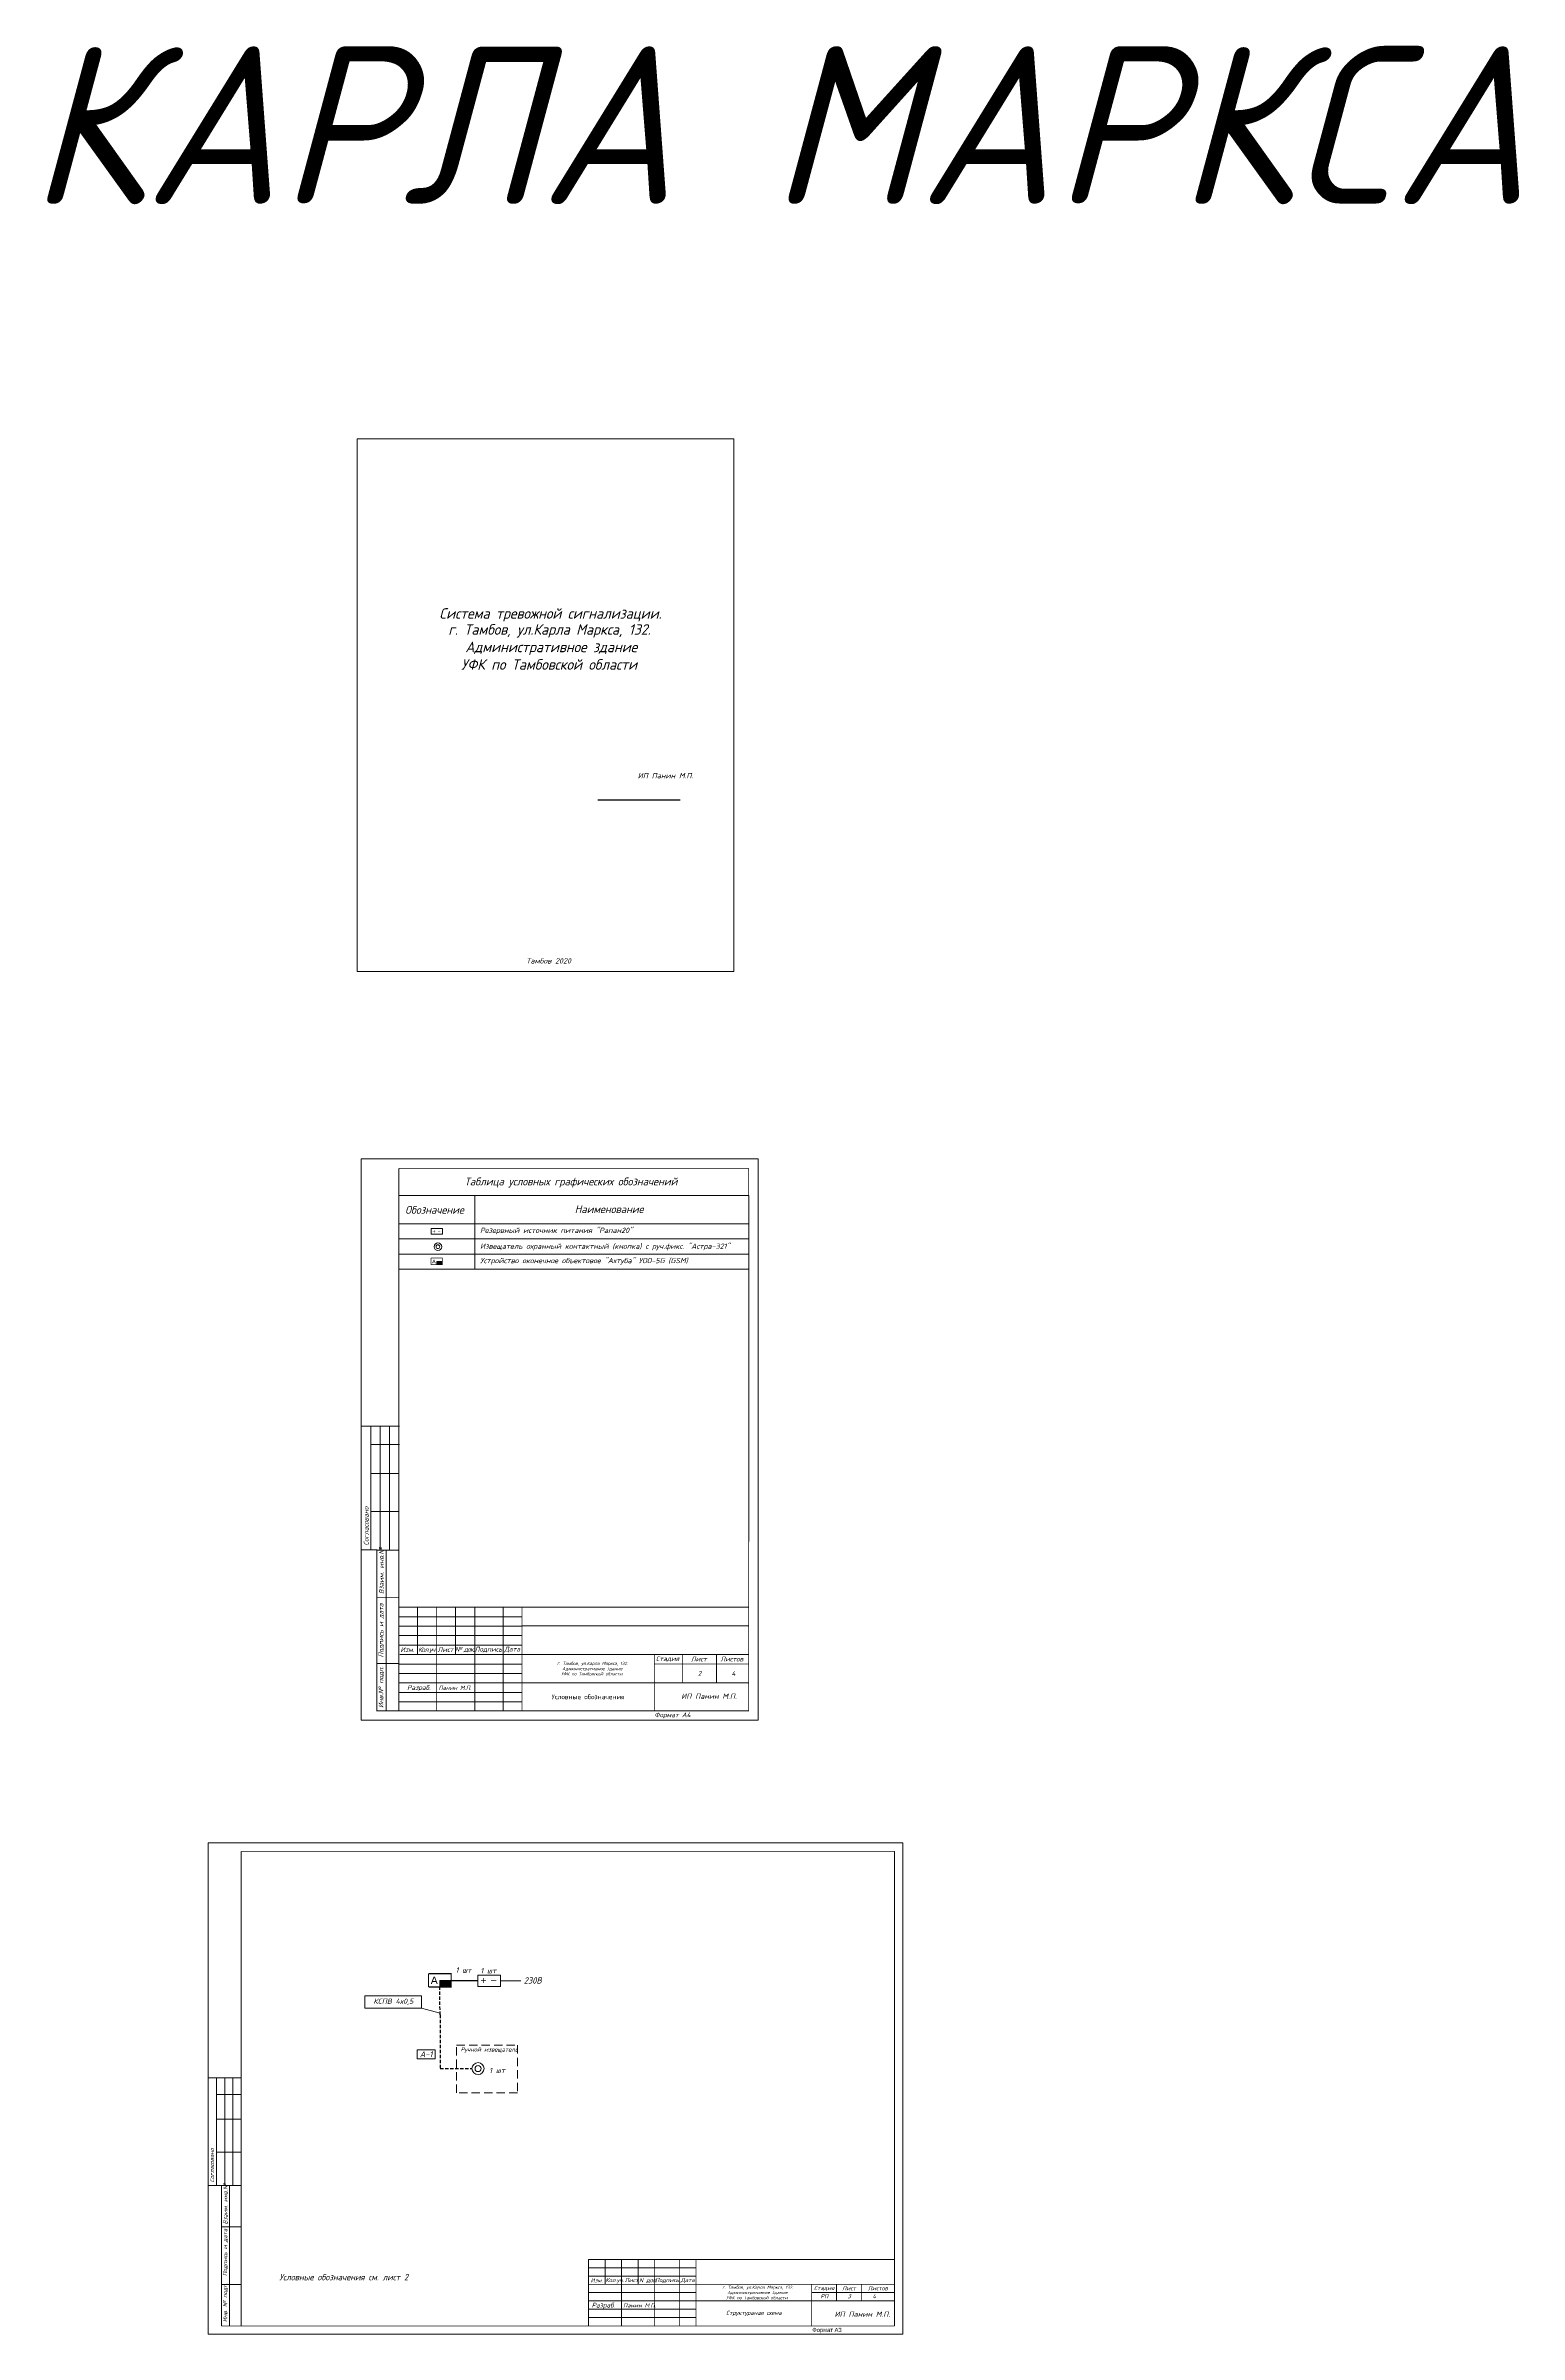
# Model space of a CAD drawing. Header units: inches. Extents: x -24 to 3888, y 393 to 1828.
# Drawn here: x 3607.7 to 3888.4, y 1384.2 to 1820 of the extents above; entities that cross this region are included whole.
import ezdxf

# ---------------------------------------------------------------- set-up
doc = ezdxf.new("R2010")
doc.units = ezdxf.units.IN
doc.header["$MEASUREMENT"] = 0
for name, pattern in [('Caddy_Solid', [0]), ('HIDDEN2', [4.7625, 3.175, -1.5875]), ('НЕВИДИМАЯ', [9.525, 6.35, -3.175])]:
    doc.linetypes.add(name, pattern=pattern)
for name, color, linetype in [('BLK_12_THHN', 9, 'Continuous'), ('DESC', 7, 'Continuous'), ('LINK', 9, 'Continuous')]:
    doc.layers.add(name, color=color, linetype=linetype)
doc.styles.get("Standard").update_dxf_attribs({"font": 'GOST_Common Italic_0.ttf'})

msp = doc.modelspace()

# ---------------------------------------------------------------- hatches: boundary and pattern name
at = {"layer": 'DESC', "lineweight": 15}
for points in [[(3682.21, 1588.49), (3682.21, 1587.86), (3683.29, 1587.86), (3683.29, 1588.49)], [(3682.81, 1451.57), (3682.81, 1450.31), (3684.97, 1450.31), (3684.97, 1451.57)]]:
    msp.add_hatch(color=0, dxfattribs=at).paths.add_polyline_path(points)

# ---------------------------------------------------------------- linework, layer by layer
at = {"layer": 'BLK_12_THHN', "color": 0}
msp.add_line((3684.97, 1451.57), (3690.01, 1451.57), dxfattribs=at)
at = {"layer": 'BLK_12_THHN', "color": 0, "linetype": 'HIDDEN2', "ltscale": 0.2}
for p, q in [((3682.83, 1445.01), (3682.81, 1450.31)), ((3682.83, 1445.01), (3682.83, 1434.76)), ((3682.83, 1434.76), (3688.92, 1434.76))]:
    msp.add_line(p, q, dxfattribs=at)
at = {"layer": 'DESC', "linetype": 'Caddy_Solid', "lineweight": 15}
for p, q in [((3667.02, 1745.16), (3667.02, 1643.68)), ((3738.78, 1745.16), (3667.02, 1745.16)), ((3738.78, 1643.68), (3738.78, 1745.16)), ((3667.02, 1643.68), (3738.78, 1643.68))]:
    msp.add_line(p, q, dxfattribs=at)
at = {"layer": 'DESC', "color": 0, "lineweight": 15}
for p, q in [((3667.81, 1608.01), (3743.41, 1608.01)), ((3667.81, 1501.09), (3667.81, 1608.01)), ((3743.41, 1608.01), (3743.41, 1501.09)), ((3675.04, 1601.05), (3741.64, 1601.05)), ((3689.44, 1601.05), (3689.44, 1587.01)), ((3741.64, 1601.05), (3741.64, 1578.37)), ((3675.04, 1595.65), (3741.64, 1595.65)), ((3689.44, 1595.65), (3741.64, 1595.65)), ((3675.04, 1592.77), (3741.64, 1592.77)), ((3675.04, 1592.77), (3741.64, 1592.77)), ((3741.64, 1594.86), (3741.64, 1594.39)), ((3675.04, 1589.89), (3741.64, 1589.89)), ((3675.04, 1589.89), (3741.64, 1589.89)), ((3675.04, 1587.01), (3741.64, 1587.01)), ((3741.64, 1578.37), (3741.64, 1535.17)), ((3667.89, 1557.14), (3675.14, 1557.14)), ((3669.66, 1557.14), (3669.66, 1533.64)), ((3671.44, 1557.14), (3671.44, 1533.64)), ((3673.21, 1557.14), (3673.21, 1533.64)), ((3669.66, 1553.59), (3675.14, 1553.59)), ((3669.66, 1548.12), (3675.01, 1548.12)), ((3669.66, 1540.88), (3675.01, 1540.88)), ((3670.85, 1533.59), (3667.89, 1533.59)), ((3675.04, 1520.82), (3698.44, 1520.82)), ((3675.04, 1519.02), (3698.44, 1519.02)), ((3675.04, 1510.02), (3698.44, 1510.02)), ((3675.04, 1508.22), (3698.44, 1508.22)), ((3675.01, 1504.62), (3698.44, 1504.62)), ((3675.04, 1506.42), (3698.44, 1506.42)), ((3743.41, 1501.09), (3667.81, 1501.09)), ((3694.33, 1451.49), (3698.22, 1451.49)), ((3684.97, 1451.22), (3684.97, 1451.22)), ((3679.32, 1446.27), (3682.83, 1445.35))]:
    msp.add_line(p, q, dxfattribs=at)
at = {"layer": 'DESC', "color": 0, "linetype": 'Continuous', "lineweight": 15}
for p, q in [((3675.1, 1517.23), (3698.46, 1517.23)), ((3675.1, 1511.79), (3698.37, 1511.79))]:
    msp.add_line(p, q, dxfattribs=at)
at = {"layer": 'DESC', "color": 7, "lineweight": 15}
for p, q in [((3638.67, 1384.17), (3638.67, 1477.73)), ((3638.67, 1477.73), (3770.97, 1477.73)), ((3770.97, 1477.73), (3770.97, 1384.17)), ((3711.1, 1396.84), (3731.57, 1396.84)), ((3711.1, 1395.26), (3731.57, 1395.26)), ((3714.25, 1398.41), (3714.25, 1393.69)), ((3720.55, 1398.41), (3720.55, 1393.69)), ((3711.1, 1392.11), (3731.57, 1392.11)), ((3711.1, 1390.54), (3731.57, 1390.54)), ((3731.57, 1390.54), (3769.37, 1390.54)), ((3711.1, 1388.96), (3731.57, 1388.96)), ((3711.1, 1387.39), (3731.57, 1387.39)), ((3770.97, 1384.17), (3638.67, 1384.17))]:
    msp.add_line(p, q, dxfattribs=at)
at = {"layer": 'DESC', "lineweight": 15}
for p, q in [((3644.97, 1433), (3638.67, 1433)), ((3640.24, 1433), (3640.24, 1412.52)), ((3644.97, 1429.85), (3640.24, 1429.85)), ((3641.82, 1433), (3641.82, 1412.52)), ((3643.39, 1433), (3643.39, 1412.52)), ((3644.97, 1425.12), (3640.24, 1425.12)), ((3644.97, 1418.82), (3640.24, 1418.82)), ((3644.97, 1412.52), (3638.67, 1412.52)), ((3641.19, 1412.52), (3641.19, 1385.75)), ((3641.19, 1412.52), (3644.97, 1412.52)), ((3642.76, 1412.52), (3642.76, 1385.75)), ((3641.19, 1404.65), (3644.97, 1404.65)), ((3641.19, 1393.62), (3644.97, 1393.62))]:
    msp.add_line(p, q, dxfattribs=at)
at = {"layer": 'DESC', "color": 0, "lineweight": 15}
msp.add_lwpolyline([(3741.61, 1606.21, 0.18, 0.18, 0), (3741.61, 1502.89, 0.18, 0.18, 0), (3670.77, 1502.89, 0.18, 0.18, 0), (3670.77, 1533.57, 0, 0, 0)], format="xyseb", dxfattribs=at)
for points, const_width in [([(3675.01, 1606.21), (3741.61, 1606.21)], 0.18), ([(3675.01, 1502.89), (3675.01, 1606.21)], 0.18), ([(3681.13, 1589.12), (3683.29, 1589.12), (3683.29, 1587.86), (3681.13, 1587.86)], 0.108), ([(3681.13, 1589.12), (3681.13, 1587.86)], 0.108), ([(3670.69, 1533.51), (3675.09, 1533.51)], 0.18), ([(3672.57, 1502.91), (3672.57, 1533.57)], 0.18), ([(3670.77, 1524.51), (3675.09, 1524.51)], 0.18), ([(3675.04, 1522.62), (3741.61, 1522.62)], 0.18), ([(3682.13, 1522.62), (3682.13, 1502.82)], 0.18), ([(3689.44, 1522.62), (3689.44, 1502.82)], 0.18), ([(3694.86, 1522.58), (3694.86, 1502.89)], 0.18), ([(3698.44, 1522.62), (3698.44, 1502.82)], 0.18), ([(3698.44, 1519.06), (3741.61, 1519.06)], 0.18), ([(3675.04, 1515.42), (3698.44, 1515.42)], 0.18), ([(3723.64, 1513.59), (3723.64, 1502.89)], 0.18), ([(3729.04, 1513.6), (3729.04, 1508.22)], 0.18), ([(3670.77, 1511.91), (3675.09, 1511.91)], 0.18), ([(3698.44, 1508.22), (3741.61, 1508.22)], 0.18), ([(3698.44, 1511.82), (3698.44, 1511.82)], 0.072), ([(3723.64, 1511.82), (3741.61, 1511.82)], 0.18), ([(3680.65, 1452.83), (3680.65, 1450.31)], 0.216), ([(3680.65, 1452.83), (3684.97, 1452.83), (3684.97, 1450.31), (3680.65, 1450.31)], 0.216)]:
    msp.add_lwpolyline(points, dxfattribs=dict(at, const_width=const_width))
for points in [[(3689.44, 1595.65), (3675.01, 1595.65)], [(3682.18, 1596.5), (3682.18, 1596.5)], [(3683.29, 1588.49), (3682.21, 1588.49)], [(3682.21, 1588.49), (3682.21, 1587.86)], [(3682.21, 1587.86), (3682.21, 1587.86)], [(3682.81, 1451.57), (3682.81, 1450.31)], [(3684.97, 1451.57), (3682.81, 1451.57)], [(3682.81, 1450.31), (3682.81, 1450.31)], [(3678.47, 1438.35), (3681.88, 1438.35), (3681.88, 1436.65), (3678.47, 1436.65), (3678.47, 1438.35)]]:
    msp.add_lwpolyline(points, dxfattribs=at)
for points in [[(3681.14, 1593.65), (3683.3, 1593.65), (3683.3, 1594.73), (3681.14, 1594.73)], [(3690.01, 1450.41), (3694.33, 1450.41), (3694.33, 1452.57), (3690.01, 1452.57)], [(3668.51, 1448.64), (3679.32, 1448.64), (3679.32, 1446.27), (3668.51, 1446.27)]]:
    msp.add_lwpolyline(points, close=True, dxfattribs=at)
at = {"layer": 'DESC', "color": 0, "linetype": 'НЕВИДИМАЯ', "lineweight": 15}
for points, const_width in [([(3681.45, 1594.21), (3681.94, 1594.21)], 0.072), ([(3681.69, 1594.46), (3681.69, 1593.97)], 0.072), ([(3682.43, 1594.21), (3682.91, 1594.21)], 0.072), ([(3690.62, 1451.52), (3691.6, 1451.52)], 0.144), ([(3691.1, 1452.02), (3691.1, 1451.05)], 0.144), ([(3692.57, 1451.52), (3693.55, 1451.52)], 0.144)]:
    msp.add_lwpolyline(points, dxfattribs=dict(at, const_width=const_width))
at = {"layer": 'DESC', "color": 0, "linetype": 'Continuous', "lineweight": 15, "const_width": 0.18}
for points in [[(3678.52, 1513.72), (3678.52, 1522.62)], [(3685.76, 1513.61), (3685.76, 1522.62)], [(3675.17, 1513.61), (3741.61, 1513.61)], [(3735.49, 1513.61), (3735.49, 1508.22)]]:
    msp.add_lwpolyline(points, dxfattribs=at)
at = {"layer": 'DESC', "color": 7, "lineweight": 15, "const_width": 0.158}
for points in [[(3769.39, 1476.15), (3644.97, 1476.15)], [(3644.97, 1476.15), (3644.97, 1385.75), (3769.39, 1385.75)], [(3769.39, 1385.75), (3769.39, 1476.15)], [(3711.1, 1398.41), (3769.37, 1398.41)], [(3711.1, 1398.41), (3711.1, 1385.81)], [(3717.4, 1398.41), (3717.4, 1385.75)], [(3723.7, 1398.41), (3723.7, 1385.81)], [(3728.42, 1398.41), (3728.42, 1385.81)], [(3731.57, 1398.41), (3731.57, 1385.81)], [(3711.1, 1393.69), (3769.37, 1393.69)], [(3753.62, 1385.75), (3753.62, 1393.69)], [(3753.62, 1392.11), (3769.37, 1392.11)], [(3758.35, 1390.54), (3758.35, 1393.69)], [(3763.07, 1390.54), (3763.07, 1393.69)]]:
    msp.add_lwpolyline(points, dxfattribs=at)
at = {"layer": 'DESC', "color": 0, "linetype": 'HIDDEN2', "lineweight": 15, "ltscale": 0.5}
msp.add_lwpolyline([(3685.98, 1439.21), (3697.57, 1439.21), (3697.57, 1430.14), (3685.98, 1430.14)], close=True, dxfattribs=at)
at = {"layer": 'DESC', "lineweight": 15, "const_width": 0.158}
msp.add_lwpolyline([(3641.19, 1385.75), (3644.97, 1385.75)], dxfattribs=at)
at = {"layer": 'DESC', "color": 0, "linetype": 'Continuous', "lineweight": 15}
for centre, radius in [((3682.43, 1591.29), 0.72), ((3682.43, 1591.29), 0.36), ((3690.07, 1434.76), 1.15), ((3690.07, 1434.76), 0.573)]:
    msp.add_circle(centre, radius, dxfattribs=at)
at = {"layer": 'LINK', "color": 0}
msp.add_line((3712.9, 1676.39), (3728.58, 1676.39), dxfattribs=at)

# ---------------------------------------------------------------- texts
at = {"layer": 'DESC', "color": 7}
for s, p in [('Кол.уч.', (3714.34, 1394.1)), ('Лист', (3717.99, 1394.09)), ('N док.', (3720.76, 1394.07)), ('РП', (3755.28, 1391.03)), ('3', (3760.47, 1391.03)), ('4', (3765.2, 1391.03))]:
    msp.add_text(s, height=0.787, dxfattribs=at).set_placement(p)
at = {"layer": 'DESC', "insert": (3604.39, 1819.9), "char_height": 30, "attachment_point": 1}
msp.add_mtext_dynamic_manual_height_columns('КАРЛА МАРКСА', width=323.3601, gutter_width=1, heights=[26.79], dxfattribs=at)
at = {"layer": 'DESC', "color": 0, "lineweight": 15, "attachment_point": 1}
for s, width, heights, insert, char_height in [('Система тревожной сигнализации.', 59.1919, [0], (3682.71, 1712.89), 2), ('\\pi9.39897;г. Тамбов, ул.Карла Маркса, 132.\\P\\pi12.62548;Административное здание \\P\\pi11.84291;УФК по Тамбовской области', 59.1919, [0], (3675.02, 1709.84), 2), ('\\pi4.80835;ИП Панин М.П.', 17.9743, [1.74], (3715.67, 1681.5), 1), ('Тамбов 2020', 59.1919, [0], (3699.25, 1646.22), 1), ('Таблица условных графических обозначений', 45.6025, [0.959], (3687.5, 1604.46), 1.5), ('Обозначение', 14.4, [0], (3676.19, 1599.06), 1.5), ('Наименование', 14.4, [0], (3708.48, 1599.19), 1.5), ('Резервный источник питания "Рапан20"', 49.91, [0], (3690.44, 1594.91), 1), ('Извещатель охранный контактный (кнопка) с руч.фикс. "Астра-321"', 49.91, [0], (3690.44, 1591.88), 1), ('Устройство оконечное объектовое "Ахтуба" УОО-5G (GSM)', 49.91, [0], (3690.46, 1589.15), 1), ('\\pi23.53685;г. Тамбов, ул.Карла Маркса, 132.\\P\\pi24.5048;Административное здание \\P\\pi24.27003;УФК по Тамбовской области', 59.1919, [0], (3681.6, 1512.23), 0.6), ('\\pi4.80835;ИП Панин М.П.', 17.9743, [1.74], (3723.94, 1506.18), 1), ('1 шт ', 6.4521, [0], (3685.79, 1454.03), 1), ('1 шт ', 6.4521, [0], (3690.51, 1453.9), 1), ('230В', 0.7525, [0], (3698.78, 1452.15), 1.2), ('КСПВ 4х0,5 ', 9.1713, [1.06], (3670.13, 1448.09), 1), ('\\pi23.53685;г. Тамбов, ул.Карла Маркса, 132.\\P\\pi24.5048;Административное здание \\P\\pi24.27003;УФК по Тамбовской области', 59.1919, [0], (3713.06, 1393.42), 0.6)]:
    msp.add_mtext_dynamic_manual_height_columns(s, width=width, gutter_width=1, heights=heights, dxfattribs=dict(at, insert=insert, char_height=char_height))
at = {"layer": 'DESC', "color": 0, "lineweight": 15}
for s, insert, char_height, width, attachment_point in [('{\\fArial|b0|i0|c204|p34;А}', (3681.67, 1588.49), 0.72, 1.08, 5), ('Изм.', (3676.61, 1514.56), 0.9, 3.4805, 5), ('{\\T0.85;Кол.уч}', (3680.25, 1514.46), 0.9, 3.6119, 5), ('Лист', (3683.87, 1514.56), 0.9, 3.6273, 5), ('{\\T0.85;№ док.}', (3687.53, 1514.56), 0.9, 3.6803, 5), ('Подпись', (3692.07, 1514.56), 0.9, 5.4, 5), ('Дата', (3696.57, 1514.56), 0.9, 3.6, 5), ('Стадия', (3726.17, 1512.76), 0.9, 5.4, 5), ('Лист', (3732.11, 1512.76), 0.9, 6.48, 5), ('Листов', (3738.4, 1512.76), 0.9, 6.0943, 5), ('2', (3732.26, 1510.02), 0.9, 6.4543, 5), ('4', (3738.72, 1510.02), 0.9, 6.4543, 5), ('Разраб.', (3678.8, 1507.21), 0.9, 7.0924, 5), ('{\\fGOST Common|b0|i0|c204|p34;Условные обозначения }', (3711.04, 1505.56), 0.9, 25.2, 5), ('Формат А4', (3723.66, 1502.01), 0.9, 9.0683, 4), ('{\\fArial|b0|i0|c204|p34;A}', (3681.73, 1451.57), 1.44, 2.16, 5), ('Разраб.', (3713.95, 1389.59), 0.9, 7.0924, 5)]:
    msp.add_mtext(s, dxfattribs=dict(at, insert=insert, char_height=char_height, width=width, attachment_point=attachment_point))
at = {"layer": 'DESC', "color": 0, "lineweight": 15, "char_height": 0.9, "rotation": 90}
for s, insert, width, attachment_point in [('Cогласовано', (3668.32, 1534.35), 10.814, 1), (' Взаим. инв.№', (3671.67, 1524.51), 16.5013, 4), ('Подпись и дата', (3671.67, 1518.21), 12.6, 5), ('Инв.№ подп.', (3671.64, 1507.41), 9, 5)]:
    msp.add_mtext(s, dxfattribs=dict(at, insert=insert, width=width, attachment_point=attachment_point))
at = {"layer": 'DESC', "lineweight": 15, "char_height": 0.787, "width": 6.3, "attachment_point": 5}
for insert in [(3685.68, 1507.28), (3720.83, 1389.66)]:
    msp.add_mtext('Панин М.П.', dxfattribs=dict(at, insert=insert))
at = {"layer": 'DESC', "color": 0, "attachment_point": 1}
for s, width, heights, insert, char_height in [('\\pt2.4;Ручной извещатель', 15.8242, [1.22], (3686.75, 1438.81), 0.8), ('1 шт ', 6.4521, [0], (3692.19, 1434.9), 1), ('Условные обозначения см. лист 2', 37.2731, [2.89], (3652.23, 1395.64), 1.2)]:
    msp.add_mtext_dynamic_manual_height_columns(s, width=width, gutter_width=1, heights=heights, dxfattribs=dict(at, insert=insert, char_height=char_height))
at = {"layer": 'DESC', "color": 0, "attachment_point": 5}
for s, insert, char_height, width in [('A-1', (3680.18, 1437.5), 1.137, 3.4096), ('Стадия', (3755.99, 1392.9), 0.787, 4.725), ('Лист', (3760.71, 1392.93), 0.787, 5.67), ('Листов', (3766.21, 1392.93), 0.787, 5.3325)]:
    msp.add_mtext(s, dxfattribs=dict(at, insert=insert, char_height=char_height, width=width))
at = {"layer": 'DESC', "char_height": 0.7875, "attachment_point": 1, "rotation": 90}
for s, insert, width in [('Cогласовано', (3639, 1413.1), 9.4622), ('Взаим. инв.№', (3641.57, 1405.1), 14.4387), ('Подпись и дата', (3641.51, 1395.25), 11.3549), ('Инв. № подп.', (3641.51, 1386.48), 13.2391)]:
    msp.add_mtext(s, dxfattribs=dict(at, insert=insert, width=width))
at = {"layer": 'DESC', "attachment_point": 5}
for s, insert, char_height, width in [('Изм.', (3712.67, 1394.42), 0.787, 3.15), ('Подпись', (3726.06, 1394.42), 0.787, 4.725), ('Дата', (3729.99, 1394.42), 0.787, 3.15), ('Структураная схема', (3742.6, 1388.14), 0.7875, 22.05)]:
    msp.add_mtext(s, dxfattribs=dict(at, insert=insert, char_height=char_height, width=width))
at = {"layer": 'DESC', "lineweight": 15, "insert": (3753.15, 1388.49), "char_height": 1, "attachment_point": 1}
msp.add_mtext_dynamic_manual_height_columns('\\pi4.80835;ИП Панин М.П.', width=17.9743, gutter_width=1, heights=[1.74], dxfattribs=at)
at = {"layer": 'DESC', "linetype": 'НЕВИДИМАЯ', "insert": (3753.73, 1385.39), "char_height": 0.7875, "width": 9.1777, "attachment_point": 1}
msp.add_mtext('{\\fArial|b0|i0|c204|p34;Формат А3}', dxfattribs=at)

doc.saveas('drawing.dxf')
